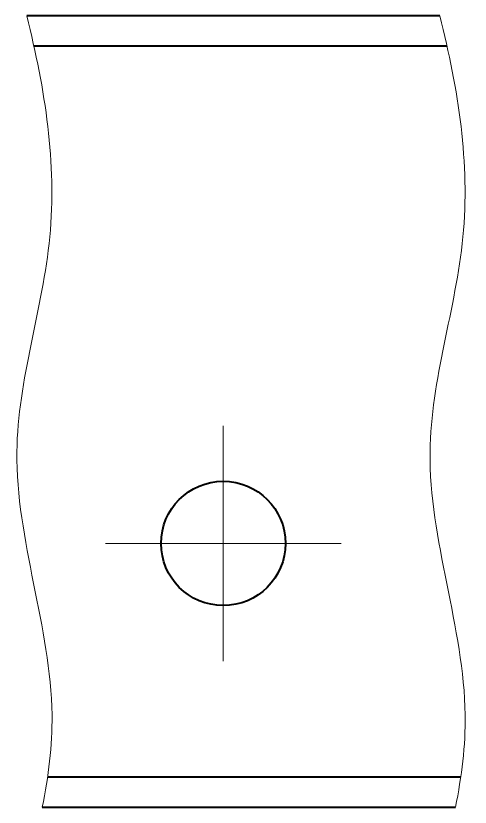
# Model space of a CAD drawing. Header units: millimetres. Extents: x 12064 to 35004, y -6103 to -2658.
# Drawn here: x 31291.76 to 31303.81, y -3028.96 to -3007.96 of the extents above; entities that cross this region are included whole.
import ezdxf

# ---------------------------------------------------------------- set-up
doc = ezdxf.new("R2010")
doc.units = ezdxf.units.MM
doc.linetypes.add('LT_03', pattern=[20.32, 12.7, -2.54, 2.54, -2.54])
for name, color, linetype, lineweight in [('Layer_04', 7, 'Continuous', 40), ('Layer_10', 6, 'Continuous', 15), ('Layer_11', 1, 'LT_03', 15)]:
    doc.layers.add(name, color=color, linetype=linetype, lineweight=lineweight)

msp = doc.modelspace()

# ---------------------------------------------------------------- linework, layer by layer
at = {"layer": 'Layer_04'}
for p, q in [((31303.007, -3007.964), (31292.048, -3007.964)), ((31292.236, -3008.764), (31303.195, -3008.764)), ((31303.559, -3028.164), (31292.6, -3028.164)), ((31292.459, -3028.964), (31303.418, -3028.964))]:
    msp.add_line(p, q, dxfattribs=at)
msp.add_circle((31297.26, -3021.964), 1.65, dxfattribs=at)
at = {"layer": 'Layer_10', "ltscale": 0.5}
for points in [[(31292.459, -3028.964), (31292.625, -3028.15), (31293.016, -3025.027), (31290.995, -3019.946), (31293.157, -3013.774), (31292.532, -3009.92), (31292.048, -3007.964)], [(31303.418, -3028.964), (31303.584, -3028.15), (31303.975, -3025.027), (31301.954, -3019.946), (31304.117, -3013.774), (31303.491, -3009.92), (31303.007, -3007.964)]]:
    msp.add_open_spline(points, degree=3, knots=[3.206441, 3.206441, 3.206441, 3.206441, 5.694888, 12.739741, 18.509002, 24.451336, 24.451336, 24.451336, 24.451336], dxfattribs=at)
at = {"layer": 'Layer_11', "ltscale": 0.5}
for p, q in [((31297.26, -3025.087), (31297.26, -3018.84)), ((31294.136, -3021.964), (31300.383, -3021.964))]:
    msp.add_line(p, q, dxfattribs=at)

doc.saveas('drawing.dxf')
